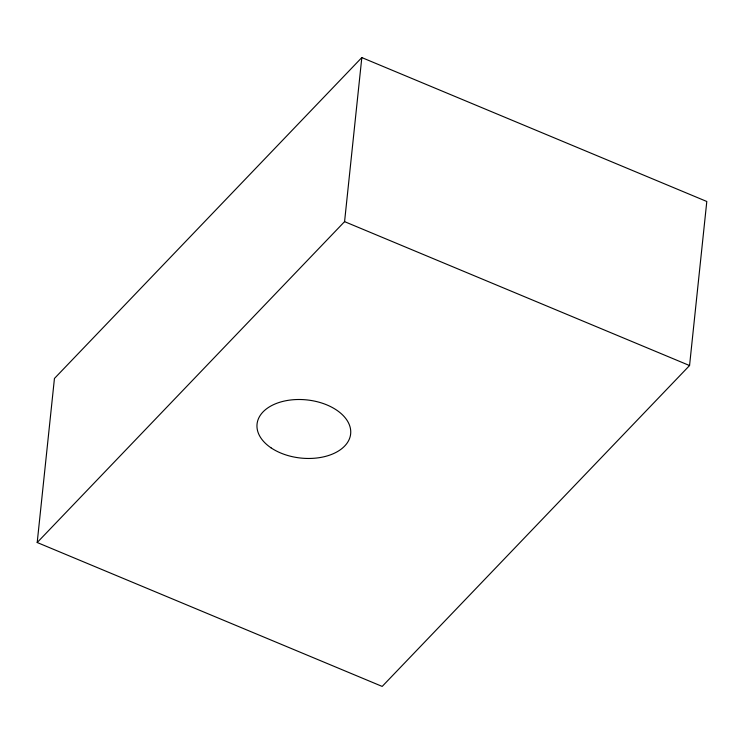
<?xml version="1.0" encoding="UTF-8"?>
<svg xmlns="http://www.w3.org/2000/svg" width="744" height="744" viewBox="0 0 744 744"><rect width="100%" height="100%" fill="white"/><g stroke="black" fill="none" stroke-linecap="round" stroke-linejoin="round"><path stroke-width="1.12" d="M37.2 542.516L54.442 378.454L361.817 57.576L706.8 201.485L689.558 365.546L382.184 686.424L37.2 542.516L344.574 221.638L361.817 57.576M344.574 221.638L689.558 365.546M271.002 447.814A47.067 29.239 6 0 0 349.271 439.211A47.067 29.239 6 0 0 291.257 399.919A47.067 29.239 6 0 0 271.002 447.814"/></g></svg>
